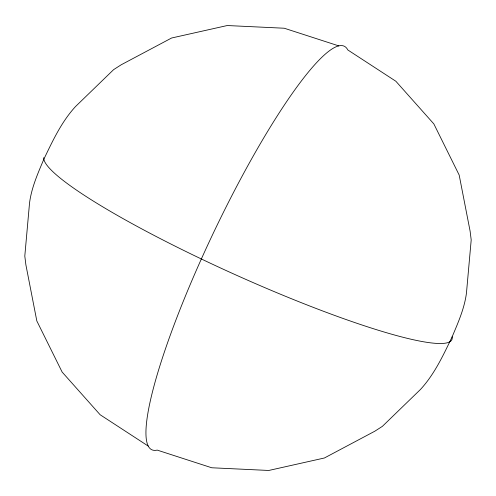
<?xml version="1.0" encoding="UTF-8"?>
<svg xmlns="http://www.w3.org/2000/svg" width="496" height="496" viewBox="0 0 496 496"><rect width="100%" height="100%" fill="white"/><g stroke="black" fill="none" stroke-linecap="round" stroke-linejoin="round"><path stroke-width="0.74" d="M452.147 336.809C458.112 322.648 464.51 308.307 466.469 292.931L471.2 239.915L470.109 231.148L459.178 175.051L433.857 123.926L395.87 81.257L347.801 49.947A223.535 37.715 -64.5 0 0 213.609 232.5A223.535 37.715 -64.5 0 0 157.176 450.095L211.736 467.771L268.77 470.462L324.384 458L374.796 431.222L382.379 426.355L420.49 389.441C434.459 374.257 443.288 355.223 452.147 336.809A223.535 29.562 24.2 0 1 249.581 281.046A223.535 29.562 24.2 0 1 43.778 157.629M338.824 45.905L284.264 28.229L227.23 25.538L171.616 38L121.204 64.778L113.621 69.645L75.51 106.559C61.541 121.743 52.712 140.777 43.853 159.191C37.888 173.352 31.49 187.693 29.531 203.069L24.8 256.085L25.891 264.852L36.822 320.949L62.143 372.074L100.13 414.743L148.199 446.053"/></g></svg>
